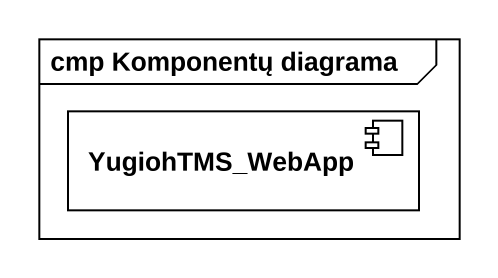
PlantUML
@startuml
mainframe cmp Komponentų diagrama
component YugiohTMS_WebApp
@enduml
